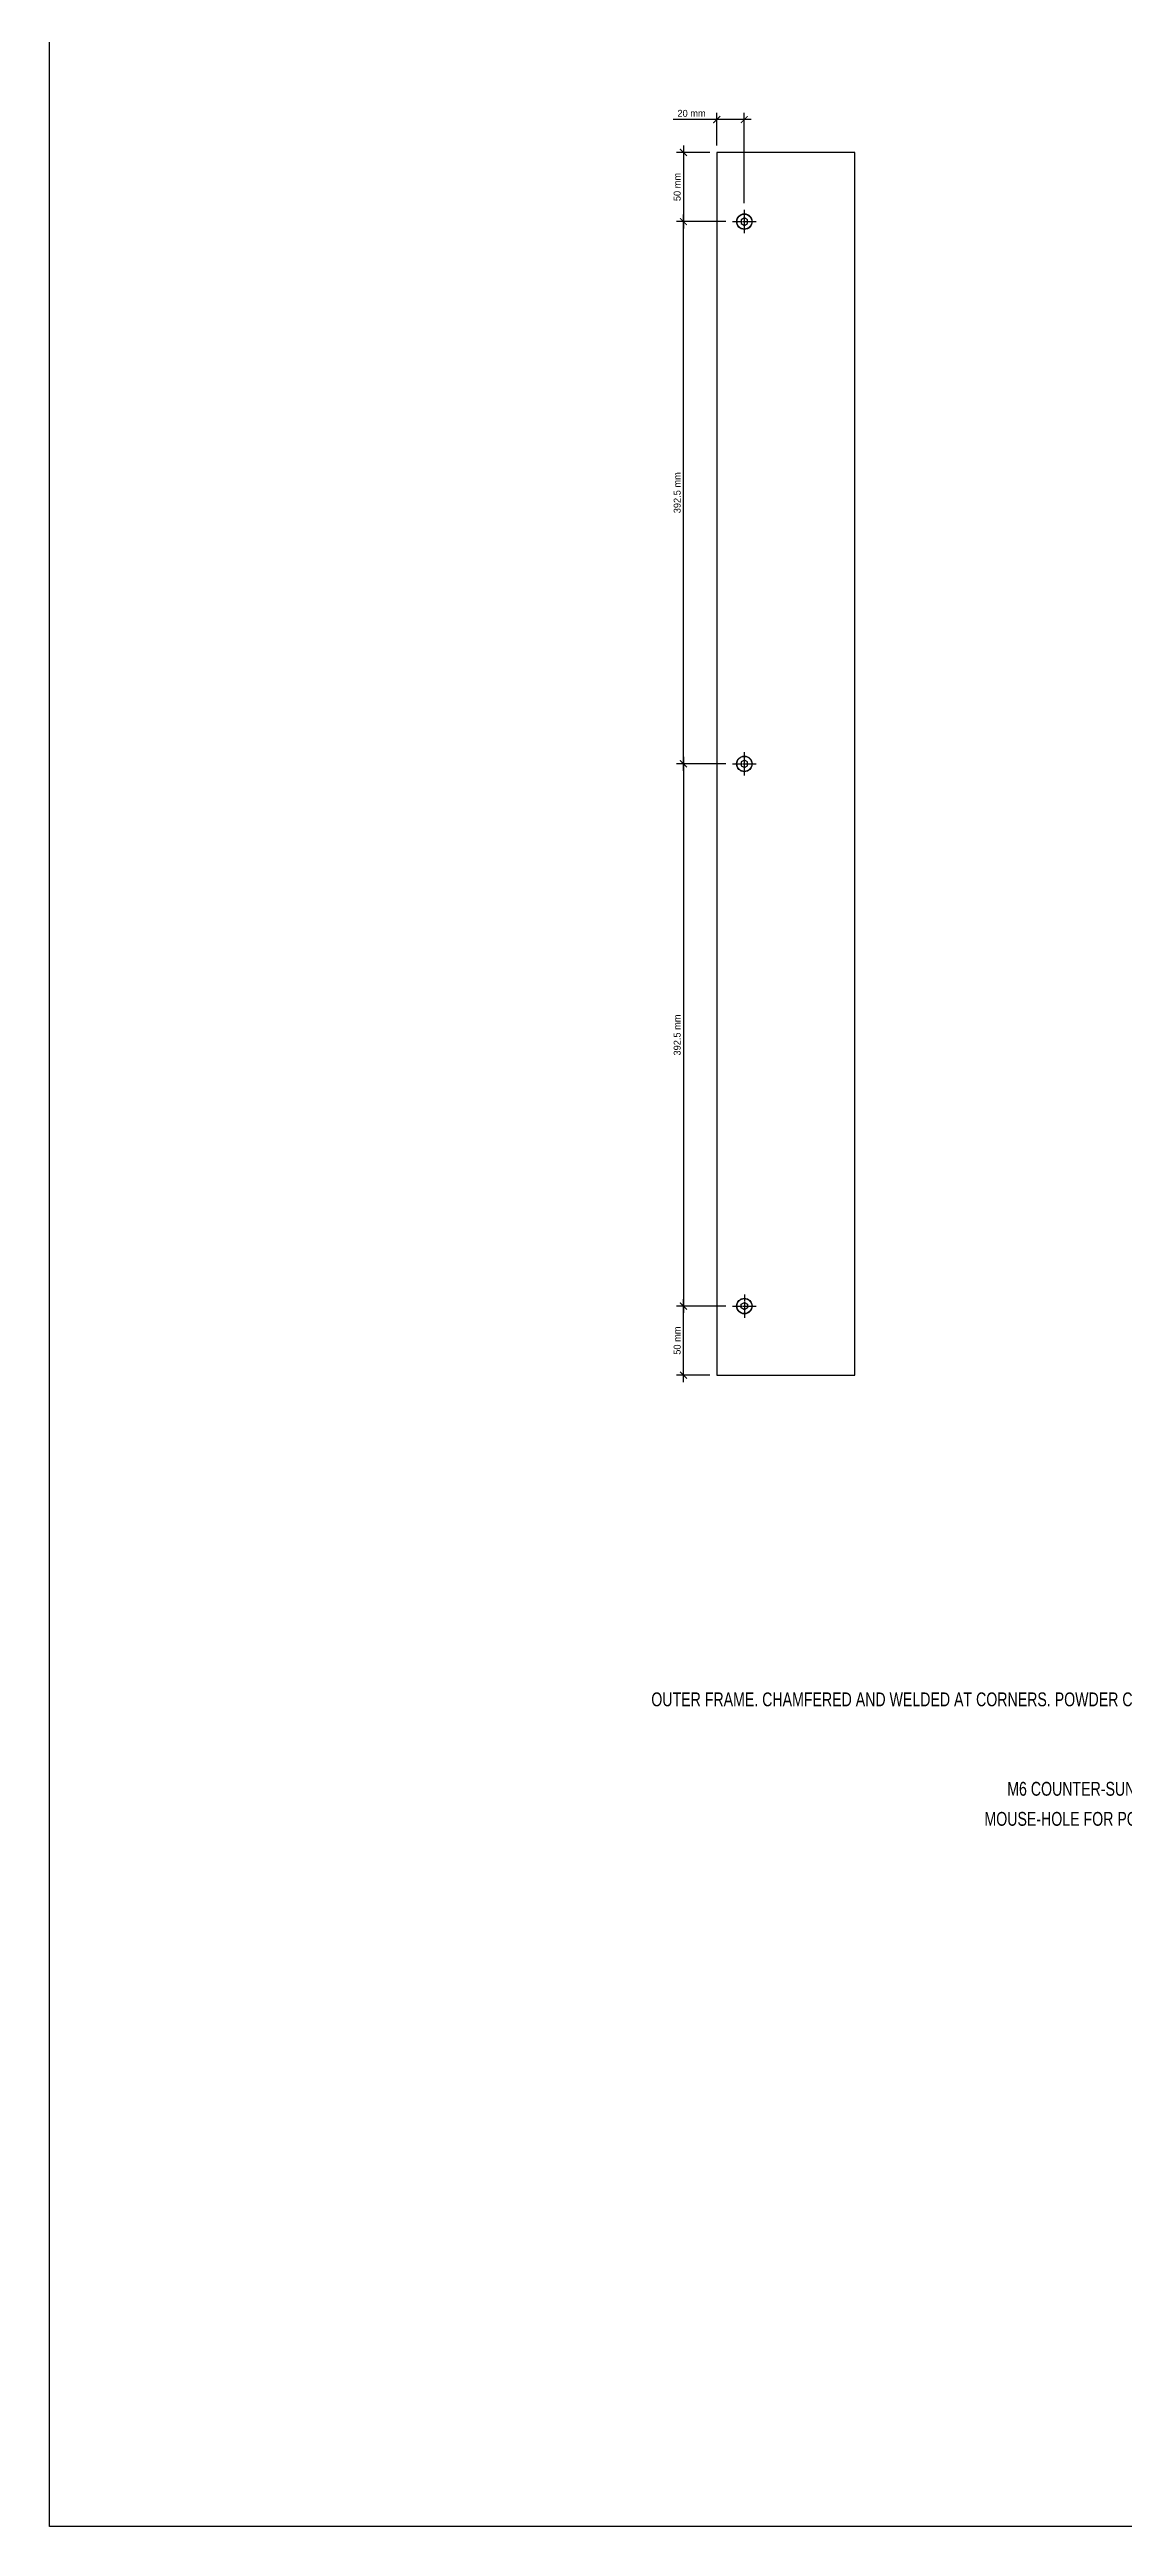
# Model space of a CAD drawing. Header units: millimetres. Extents: x 1386 to 8252, y -7259 to -4289.
# Drawn here: x 1386 to 2164, y -7259 to -5466 of the extents above; entities that cross this region are included whole.
import ezdxf

# ---------------------------------------------------------------- set-up
doc = ezdxf.new("R2010")
doc.units = ezdxf.units.MM
doc.linetypes.add('CENTER', pattern=[2, 1.25, -0.25, 0.25, -0.25])
for name, color, linetype in [('dims', 7, 'Continuous'), ('Frame', 20, 'Continuous'), ('Frame nut & bolt', 210, 'Continuous')]:
    doc.layers.add(name, color=color, linetype=linetype)
doc.styles.add('1-20 COA', font='swisscl.ttf', dxfattribs={"height": 40})
doc.dimstyles.new('Architectural-Metric', dxfattribs={"dimtxt": 3, "dimasz": 3, "dimexe": 3, "dimexo": 1.5, "dimgap": 2, "dimtad": 1, "dimzin": 3, "dimdsep": 46, "dimtxsty": 'Standard', "dimblk": 'ARCHTICK', "dimcen": 3, "dimdle": 3, "dimazin": 2, "dimtfac": 1, "dimtofl": 0, "dimtmove": 0, "dimatfit": 3, "dimfxl": 1, "dimfrac": 1, "dimtolj": 1, "dimtzin": 0, "dimarcsym": 0})

# ---------------------------------------------------------------- blocks, each defined once
blk = doc.blocks.new('_ArchTick')
at = {"color": 0, "linetype": 'ByBlock', "const_width": 0.15}
blk.add_lwpolyline([(-0.5, -0.5), (0.5, 0.5)], dxfattribs=at)
blk = doc.blocks.new('*D57')
at = {"layer": 'Defpoints', "color": 0, "transparency": 16777216}
for p in [(1869.2, -5540.6), (1845.1, -5590.6), (1880.7, -5590.6)]:
    blk.add_point(p, dxfattribs=at)
at = {"layer": 'dims', "color": 0, "lineweight": -2, "transparency": 16777216}
for p, q in [((1845.1, -5535.6), (1845.1, -5595.6)), ((1864.2, -5540.6), (1840.1, -5540.6)), ((1875.7, -5590.6), (1840.1, -5590.6))]:
    blk.add_line(p, q, dxfattribs=at)
at = {"layer": 'dims', "color": 0, "lineweight": -2, "transparency": 16777216, "xscale": 5, "yscale": 5, "zscale": 5}
for p, rotation in [((1845.1, -5540.6), 90), ((1845.1, -5590.6), 270)]:
    blk.add_blockref('_ArchTick', p, dxfattribs=dict(at, rotation=rotation))
at = {"layer": 'dims', "color": 0, "transparency": 16777216, "insert": (1840.6, -5565.6), "char_height": 5, "attachment_point": 5, "rotation": 90}
blk.add_mtext('\\A1;50 mm', dxfattribs=at)
blk = doc.blocks.new('*D46')
at = {"layer": 'Defpoints', "color": 0, "transparency": 16777216}
for p in [(1845.1, -5590.6), (1880.7, -5590.6), (1880.7, -5983.1)]:
    blk.add_point(p, dxfattribs=at)
at = {"layer": 'dims', "color": 0, "lineweight": -2, "transparency": 16777216}
for p, q in [((1875.7, -5590.6), (1840.1, -5590.6)), ((1845.1, -5988.1), (1845.1, -5585.6)), ((1875.7, -5983.1), (1840.1, -5983.1))]:
    blk.add_line(p, q, dxfattribs=at)
at = {"layer": 'dims', "color": 0, "lineweight": -2, "transparency": 16777216, "xscale": 5, "yscale": 5, "zscale": 5}
for p, rotation in [((1845.1, -5590.6), 90), ((1845.1, -5983.1), 270)]:
    blk.add_blockref('_ArchTick', p, dxfattribs=dict(at, rotation=rotation))
at = {"layer": 'dims', "color": 0, "transparency": 16777216, "insert": (1840.6, -5786.9), "char_height": 5, "attachment_point": 5, "rotation": 90}
blk.add_mtext('\\A1;392.5 mm', dxfattribs=at)
blk = doc.blocks.new('*D47')
at = {"layer": 'Defpoints', "color": 0, "transparency": 16777216}
for p in [(1880.7, -5983.1), (1845.1, -6375.6), (1880.7, -6375.6)]:
    blk.add_point(p, dxfattribs=at)
at = {"layer": 'dims', "color": 0, "lineweight": -2, "transparency": 16777216}
for p, q in [((1875.7, -5983.1), (1840.1, -5983.1)), ((1845.1, -5978.1), (1845.1, -6380.6)), ((1875.7, -6375.6), (1840.1, -6375.6))]:
    blk.add_line(p, q, dxfattribs=at)
at = {"layer": 'dims', "color": 0, "lineweight": -2, "transparency": 16777216, "xscale": 5, "yscale": 5, "zscale": 5}
for p, rotation in [((1845.1, -5983.1), 90), ((1845.1, -6375.6), 270)]:
    blk.add_blockref('_ArchTick', p, dxfattribs=dict(at, rotation=rotation))
at = {"layer": 'dims', "color": 0, "transparency": 16777216, "insert": (1840.6, -6179.4), "char_height": 5, "attachment_point": 5, "rotation": 90}
blk.add_mtext('\\A1;392.5 mm', dxfattribs=at)
blk = doc.blocks.new('*D48')
at = {"layer": 'Defpoints', "color": 0, "transparency": 16777216}
for p in [(1845.1, -6375.6), (1880.7, -6375.6), (1869.2, -6425.6)]:
    blk.add_point(p, dxfattribs=at)
at = {"layer": 'dims', "color": 0, "lineweight": -2, "transparency": 16777216}
for p, q in [((1875.7, -6375.6), (1840.1, -6375.6)), ((1845.1, -6430.6), (1845.1, -6370.6)), ((1864.2, -6425.6), (1840.1, -6425.6))]:
    blk.add_line(p, q, dxfattribs=at)
at = {"layer": 'dims', "color": 0, "lineweight": -2, "transparency": 16777216, "xscale": 5, "yscale": 5, "zscale": 5}
for p, rotation in [((1845.1, -6375.6), 90), ((1845.1, -6425.6), 270)]:
    blk.add_blockref('_ArchTick', p, dxfattribs=dict(at, rotation=rotation))
at = {"layer": 'dims', "color": 0, "transparency": 16777216, "insert": (1840.6, -6400.6), "char_height": 5, "attachment_point": 5, "rotation": 90}
blk.add_mtext('\\A1;50 mm', dxfattribs=at)
blk = doc.blocks.new('*D49')
at = {"layer": 'Defpoints', "color": 0, "transparency": 16777216}
for p in [(1869.2, -5516.8), (1869.2, -5540.6), (1889.2, -5582.2)]:
    blk.add_point(p, dxfattribs=at)
at = {"layer": 'dims', "color": 0, "lineweight": -2, "transparency": 16777216}
for p, q in [((1869.2, -5516.8), (1837.7, -5516.8)), ((1869.2, -5535.6), (1869.2, -5511.8)), ((1894.2, -5516.8), (1869.2, -5516.8)), ((1889.2, -5577.2), (1889.2, -5511.8))]:
    blk.add_line(p, q, dxfattribs=at)
at = {"layer": 'dims', "color": 0, "lineweight": -2, "transparency": 16777216, "xscale": 5, "yscale": 5, "zscale": 5, "rotation": 180}
blk.add_blockref('_ArchTick', (1869.2, -5516.8), dxfattribs=at)
at = {"layer": 'dims', "color": 0, "lineweight": -2, "transparency": 16777216, "xscale": 5, "yscale": 5, "zscale": 5}
blk.add_blockref('_ArchTick', (1889.2, -5516.8), dxfattribs=at)
at = {"layer": 'dims', "color": 0, "transparency": 16777216, "insert": (1851, -5512.3), "char_height": 5, "attachment_point": 5}
blk.add_mtext('\\A1;20 mm', dxfattribs=at)

msp = doc.modelspace()

# ---------------------------------------------------------------- linework, layer by layer
msp.add_lwpolyline([(1386.06, -7258.94), (1386.06, -4288.94), (5586.06, -4288.94), (5586.06, -7258.94), (1386.06, -7258.94)])
at = {"layer": 'Frame'}
msp.add_lwpolyline([(1969.21, -6425.63), (1969.21, -6425.63), (1969.21, -5540.63), (1969.21, -5540.63), (1869.21, -5540.63), (1869.21, -6425.63)], close=True, dxfattribs=at)
for centre in [(1889.21, -5590.63), (1889.21, -5983.13), (1889.21, -6375.63)]:
    msp.add_circle(centre, 5.62, dxfattribs=at)
at = {"layer": 'Frame nut & bolt', "linetype": 'CENTER'}
for points in [[(1880.74, -5590.63), (1897.67, -5590.63)], [(1889.21, -5599.09), (1889.21, -5582.16)], [(1880.74, -5983.13), (1897.67, -5983.13)], [(1889.21, -5991.59), (1889.21, -5974.66)], [(1880.74, -6375.63), (1897.67, -6375.63)], [(1889.21, -6367.16), (1889.21, -6384.09)]]:
    msp.add_lwpolyline(points, dxfattribs=at)
at = {"layer": 'Frame nut & bolt'}
for points in [[(1889.21, -5587.91), (1886.85, -5589.27), (1886.85, -5591.99), (1889.21, -5593.35), (1891.56, -5591.99), (1891.56, -5589.27)], [(1889.21, -5980.41), (1886.85, -5981.77), (1886.85, -5984.49), (1889.21, -5985.85), (1891.56, -5984.49), (1891.56, -5981.77)], [(1889.21, -6378.35), (1886.85, -6376.99), (1886.85, -6374.27), (1889.21, -6372.91), (1891.56, -6374.27), (1891.56, -6376.99)]]:
    msp.add_lwpolyline(points, close=True, dxfattribs=at)
for centre in [(1889.21, -5590.63), (1889.21, -5983.13), (1889.21, -6375.63)]:
    msp.add_circle(centre, 5.42, dxfattribs=at)

# ---------------------------------------------------------------- texts
at = {"layer": 'dims', "linetype": 'Continuous', "char_height": 10, "width": 3352.0619, "style": '1-20 COA'}
for s, insert, attachment_point in [('\\pi2944.82075;OUTER FRAME. CHAMFERED AND WELDED AT CORNERS. POWDER COATED WHITE', (-1122.98, -6655.27), 1), ('\\pi3202.54683;M6 COUNTER-SUNK HEX (x12)', (-1122.98, -6733.02), 7), ('\\pi3186.05273;MOUSE-HOLE FOR POWER CABLE', (-1122.98, -6751.91), 7)]:
    msp.add_mtext(s, dxfattribs=dict(at, insert=insert, attachment_point=attachment_point))

# ---------------------------------------------------------------- dimensions: what is measured, and where the dimension line sits
at = {"layer": 'dims'}
for base, p1, p2, angle, picture, middle in [((1869.21, -5516.81), (1889.21, -5582.16), (1869.21, -5540.63), 180, '*D49', (1850.96, -5512.31)), ((1845.15, -5590.63), (1869.21, -5540.63), (1880.74, -5590.63), 270, '*D57', (1840.65, -5565.63)), ((1845.15, -5590.63), (1880.74, -5983.13), (1880.74, -5590.63), 90, '*D46', (1840.65, -5786.88)), ((1845.15, -6375.63), (1880.74, -5983.13), (1880.74, -6375.63), 270, '*D47', (1840.65, -6179.38)), ((1845.15, -6375.63), (1869.21, -6425.63), (1880.74, -6375.63), 90, '*D48', (1840.65, -6400.63))]:
    dim = msp.add_linear_dim(base=base, p1=p1, p2=p2, angle=angle, dimstyle='Architectural-Metric', override={"dimtxt": 5, "dimasz": 5, "dimexe": 5, "dimexo": 5, "dimdec": 1, "dimzin": 11, "dimpost": ' mm', "dimdle": 5}, dxfattribs=at)
    dim.commit()
    dim.dimension.update_dxf_attribs({"geometry": picture, "text_midpoint": middle})

doc.saveas('drawing.dxf')
